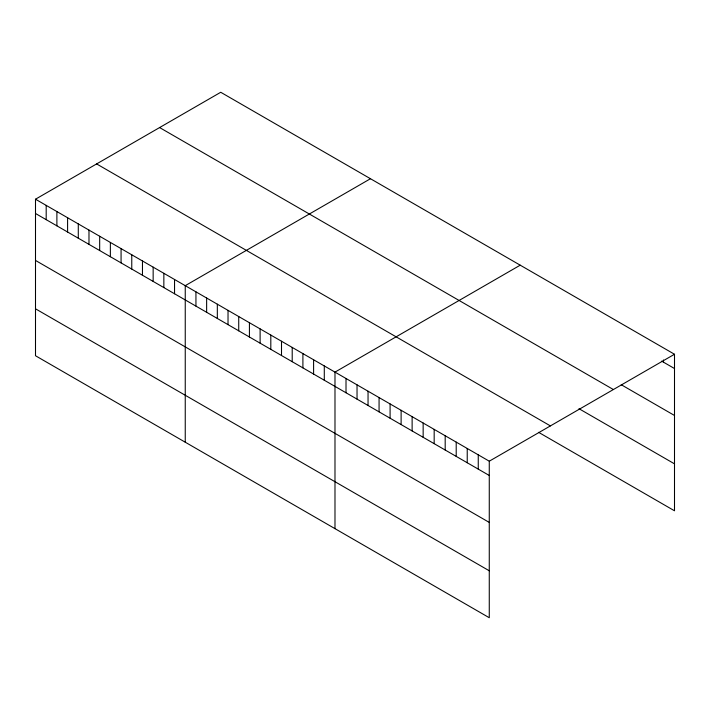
<?xml version="1.0" encoding="UTF-8"?>
<svg xmlns="http://www.w3.org/2000/svg" width="710" height="710" viewBox="0 0 710 710"><rect width="100%" height="100%" fill="white"/><g stroke="black" fill="none" stroke-linecap="round" stroke-linejoin="round"><path stroke-width="1.06" d="M35.5 199.208L489.27 461.198L489.27 617.727L35.5 355.745L35.5 199.208L220.73 92.273L674.5 354.255L674.5 510.792L538.588 432.319M370.469 178.725L185.248 285.668L185.248 442.197M520.217 265.176L334.987 372.12L334.987 528.657M489.27 461.198L674.5 354.255M661.64 361.115L674.5 368.534M621.232 384.722L674.5 415.474M159.599 127.56L613.378 389.541M578.987 408.703L674.5 463.843M96.622 163.921L550.401 425.902M35.5 213.488L489.27 475.478M35.5 260.437L489.27 522.418M35.5 308.806L489.27 570.787M663.477 359.979L663.477 362.171M478.256 454.835L478.256 469.115M467.233 448.471L467.233 462.751M456.21 442.108L456.21 456.388M445.188 435.745L445.188 450.025M434.174 429.381L434.174 443.661M423.151 423.018L423.151 437.298M412.128 416.655L412.128 430.934M401.114 410.291L401.114 424.571M390.092 403.928L390.092 418.208M379.069 397.573L379.069 411.853M368.046 391.21L368.046 405.49M357.032 384.847L357.032 399.127M346.01 378.483L346.01 392.763M324.292 365.943L324.292 380.223M313.598 359.766L313.598 374.046M302.904 353.598L302.904 367.878M292.209 347.421L292.209 361.701M281.506 341.244L281.506 355.524M270.812 335.067L270.812 349.347M260.117 328.89L260.117 343.17M249.423 322.722L249.423 337.002M238.729 316.545L238.729 330.825M228.025 310.368L228.025 324.647M217.331 304.191L217.331 318.47M206.637 298.014L206.637 312.293M195.942 291.837L195.942 306.116M174.545 279.491L174.545 293.771M163.85 273.314L163.85 287.594M153.156 267.137L153.156 281.417M142.462 260.961L142.462 275.24M131.767 254.792L131.767 269.072M121.073 248.615L121.073 262.895M110.369 242.438L110.369 256.718M99.675 236.261L99.675 250.541M88.981 230.084L88.981 244.364M78.286 223.916L78.286 238.196M67.592 217.739L67.592 232.019M56.889 211.562L56.889 225.842M46.194 205.385L46.194 219.665"/></g></svg>
